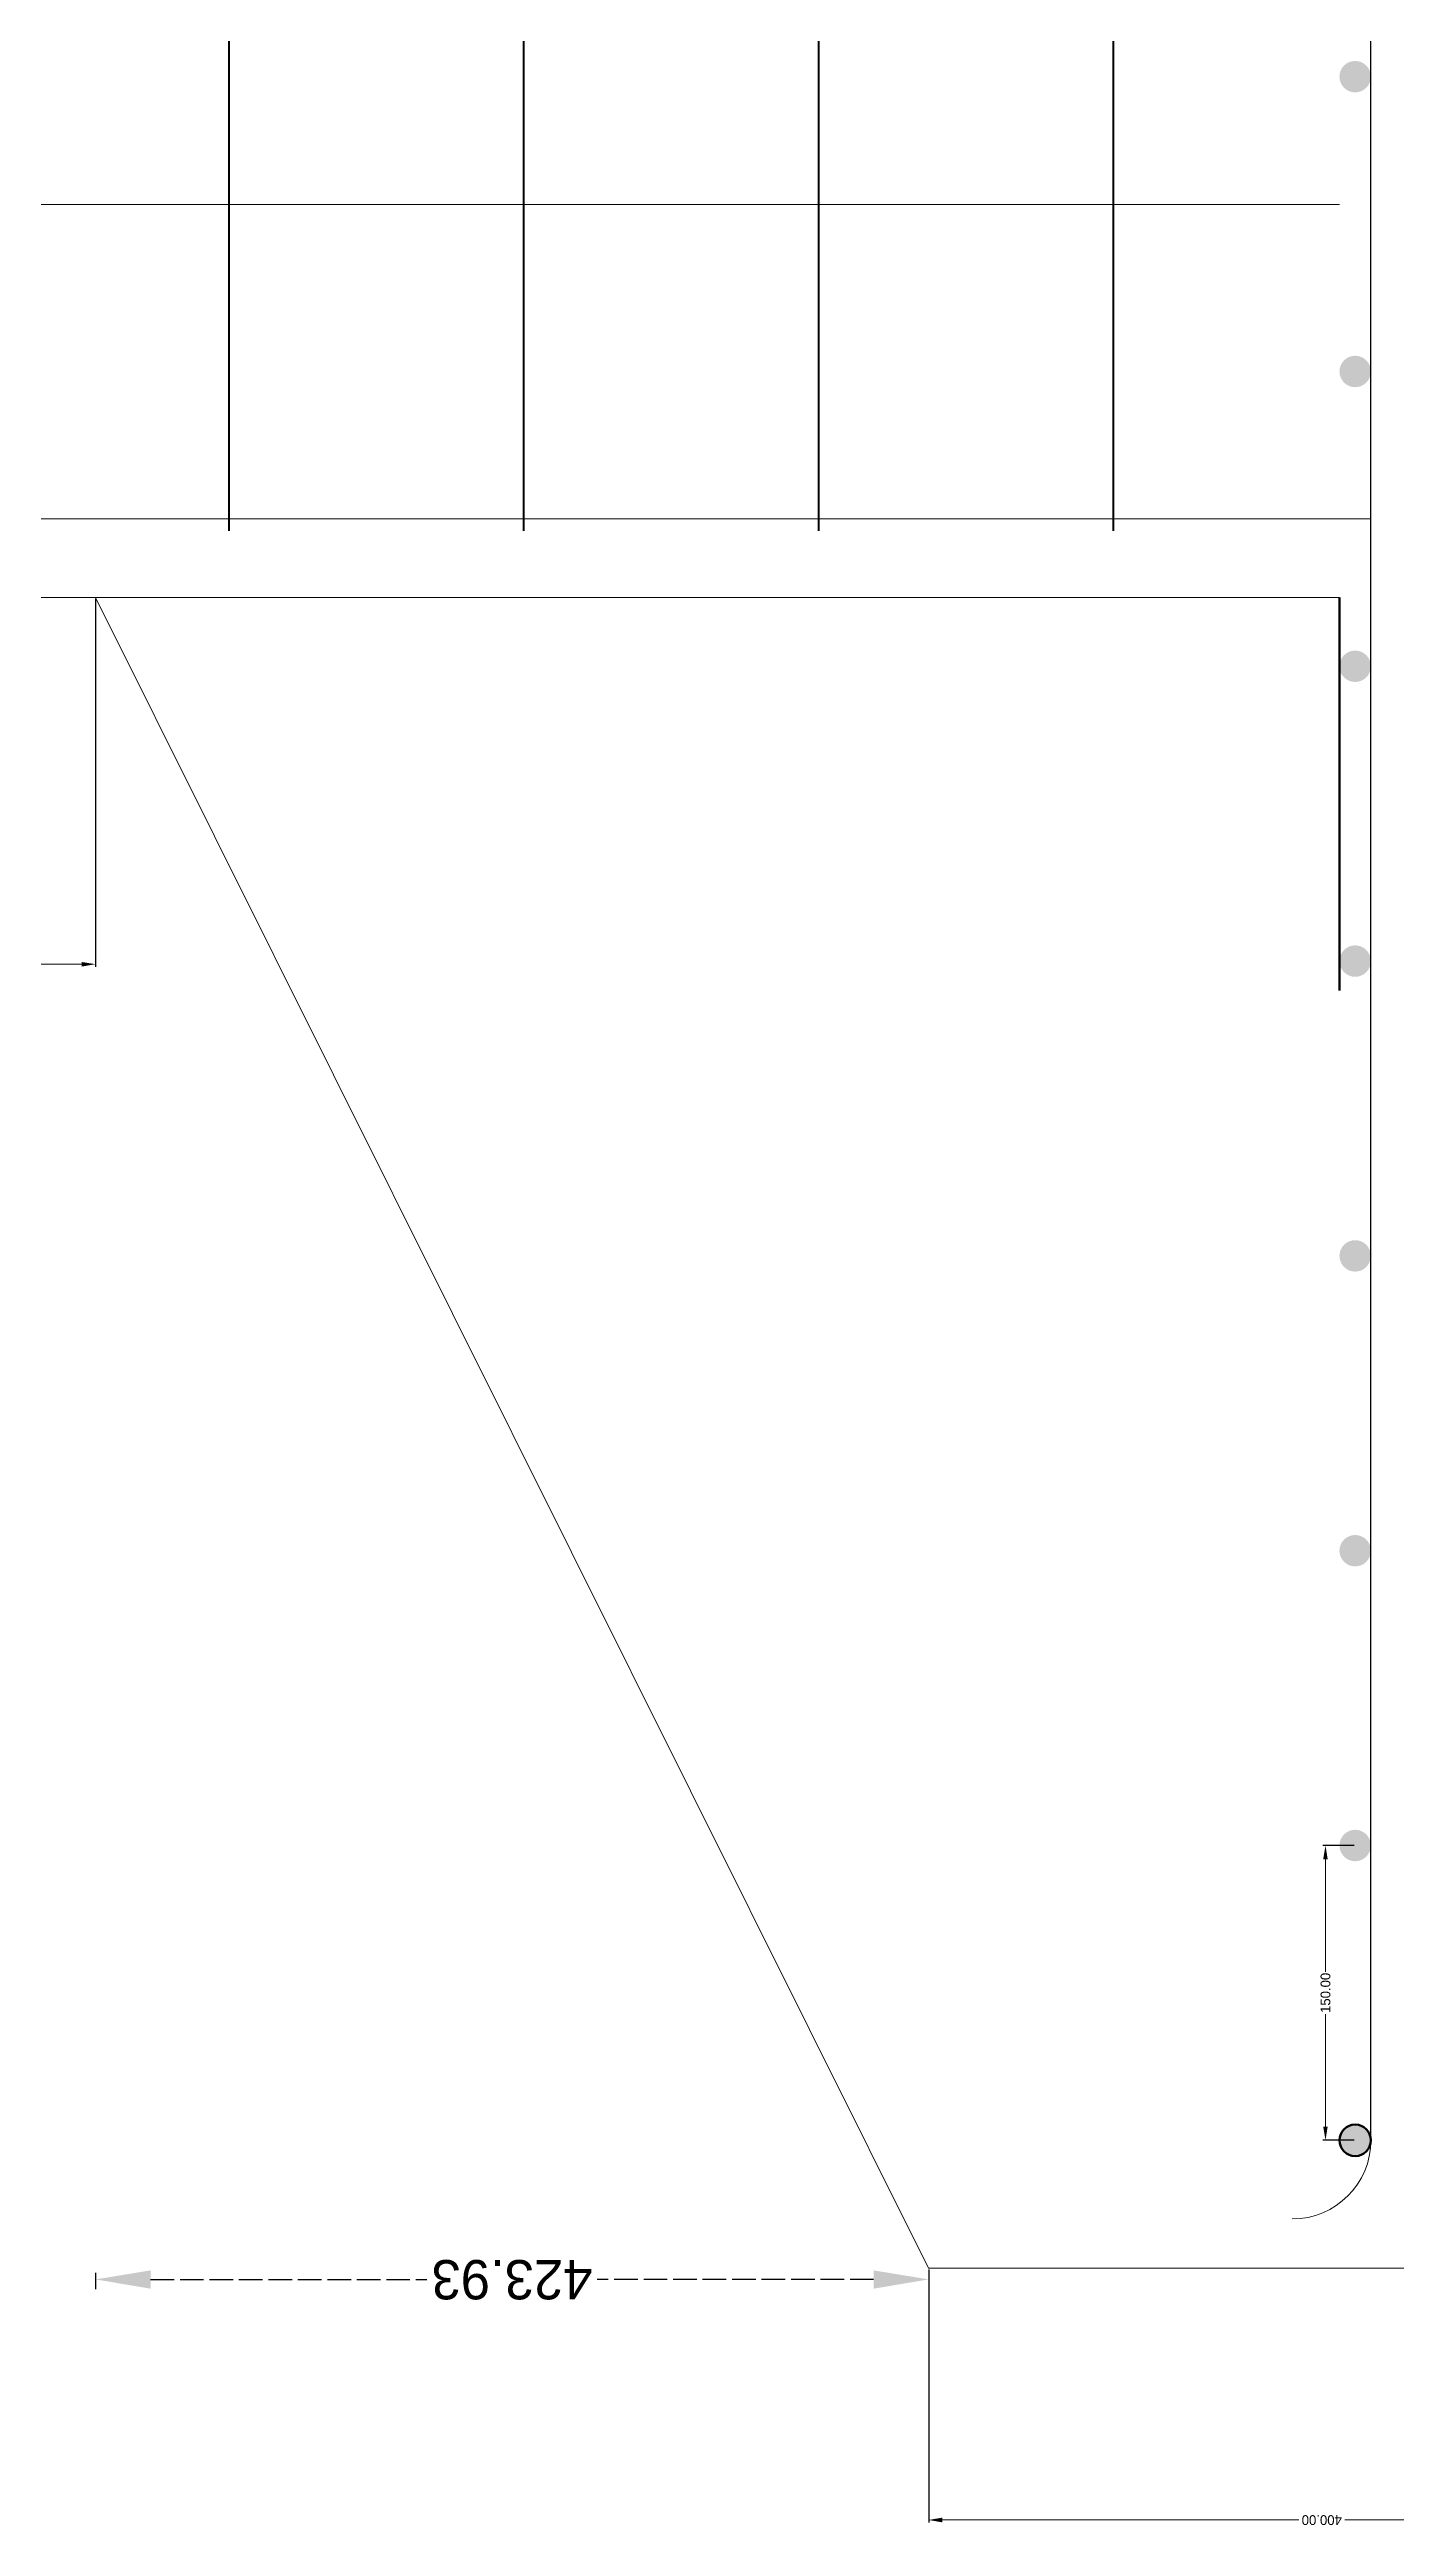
# Model space of a CAD drawing. Header units: millimetres. Extents: x -1959 to 376, y -39 to 2622.
# Drawn here: x -897 to -212, y -28 to 1232 of the extents above; entities that cross this region are included whole.
import ezdxf

# ---------------------------------------------------------------- set-up
doc = ezdxf.new("R2010")
doc.units = ezdxf.units.MM
doc.header["$PDMODE"] = 34
doc.linetypes.add('ACAD_ISO02W100', pattern=[15, 12, -3])
doc.layers.get('0').update_dxf_attribs({"lineweight": 0})
for name, color, linetype, lineweight in [('dimensions', 100, 'Continuous', 0), ('dis bars', 152, 'Continuous', 0), ('lateral ties', 10, 'Continuous', 30), ('text', 2, 'ACAD_ISO02W100', 30)]:
    doc.layers.add(name, color=color, linetype=linetype, lineweight=lineweight)
doc.styles.get("Standard").update_dxf_attribs({"font": 'Trajan Regular.ttf', "height": 5})
doc.dimstyles.get("Standard").update_dxf_attribs({"dimscale": 0.8, "dimtxt": 5, "dimasz": 7, "dimexe": 1.25, "dimexo": 0.625, "dimtad": 0, "dimtoh": 1, "dimzin": 1, "dimdsep": 46, "dimtxsty": 'Standard', "dimcen": 1.09, "dimadec": 0, "dimazin": 0, "dimtfac": 1, "dimtofl": 0, "dimtmove": 0, "dimatfit": 1, "dimfxl": 1, "dimtolj": 1, "dimtzin": 0, "dimlwd": -1, "dimarcsym": 1})

# ---------------------------------------------------------------- blocks, each defined once
blk = doc.blocks.new('*U7')
at = {"layer": 'lateral ties', "lineweight": 40}
blk.add_line((0, -160), (0, 160), dxfattribs=at)
blk = doc.blocks.new('*U8')
at = {"layer": 'lateral ties', "color": 0, "linetype": 'ByBlock', "lineweight": -2, "transparency": 16777216}
for p in [(-450, 0), (-300, 0), (-150, 0), (0, 0)]:
    blk.add_blockref('*U7', p, dxfattribs=at)
blk = doc.blocks.new('*D9')
at = {"layer": 'Defpoints', "color": 0}
for p in [(-449.6, 103.1), (-49.6, 103.1), (-49.6, -25.1)]:
    blk.add_point(p, dxfattribs=at)
at = {"layer": 'dimensions', "color": 0, "lineweight": -2}
for p, q in [((-449.6, 102.4), (-449.6, -26.4)), ((-49.6, 102.4), (-49.6, -26.4))]:
    blk.add_line(p, q, dxfattribs=at)
at = {"layer": 'dimensions', "color": 0}
for p, q in [((-442.6, -25.1), (-261.3, -25.1)), ((-56.6, -25.1), (-237.9, -25.1))]:
    blk.add_line(p, q, dxfattribs=at)
for points in [[(-442.6, -26.3), (-442.6, -23.9), (-449.6, -25.1)], [(-56.6, -26.3), (-56.6, -23.9), (-49.6, -25.1)]]:
    blk.add_solid(points, dxfattribs=at)
at = {"layer": 'dimensions', "color": 0, "lineweight": 40, "insert": (-249.6, -25.1), "char_height": 5, "attachment_point": 5, "rotation": 180}
blk.add_mtext('\\A1;400.00', dxfattribs=at)
blk = doc.blocks.new('*D10')
at = {"layer": 'Defpoints', "color": 0}
for p in [(-1849.6, 953.1), (-873.5, 953.1), (-873.5, 766.5)]:
    blk.add_point(p, dxfattribs=at)
at = {"layer": 'dimensions', "color": 0, "lineweight": -2}
for p, q in [((-1849.6, 952.4), (-1849.6, 765.2)), ((-873.5, 952.4), (-873.5, 765.2))]:
    blk.add_line(p, q, dxfattribs=at)
at = {"layer": 'dimensions', "color": 0}
for p, q in [((-1842.6, 766.5), (-1372.3, 766.5)), ((-880.5, 766.5), (-1350.8, 766.5))]:
    blk.add_line(p, q, dxfattribs=at)
for points in [[(-1842.6, 765.3), (-1842.6, 767.6), (-1849.6, 766.5)], [(-880.5, 765.3), (-880.5, 767.6), (-873.5, 766.5)]]:
    blk.add_solid(points, dxfattribs=at)
at = {"layer": 'dimensions', "color": 0, "lineweight": -3, "insert": (-1361.6, 766.5), "char_height": 5, "attachment_point": 5, "rotation": 180}
blk.add_mtext('\\A1;976.07', dxfattribs=at)
blk = doc.blocks.new('*D17')
at = {"layer": 'Defpoints', "color": 0}
for p in [(-247.7, 318.1), (-232.6, 318.1), (-232.6, 168.1)]:
    blk.add_point(p, dxfattribs=at)
at = {"layer": 'dimensions', "color": 0, "lineweight": -2}
for p, q in [((-233.2, 318.1), (-249, 318.1)), ((-233.2, 168.1), (-249, 168.1))]:
    blk.add_line(p, q, dxfattribs=at)
at = {"layer": 'dimensions', "color": 0}
for p, q in [((-247.7, 311.1), (-247.7, 253.8)), ((-247.7, 175.1), (-247.7, 232.3))]:
    blk.add_line(p, q, dxfattribs=at)
for points in [[(-248.9, 311.1), (-246.6, 311.1), (-247.7, 318.1)], [(-248.9, 175.1), (-246.6, 175.1), (-247.7, 168.1)]]:
    blk.add_solid(points, dxfattribs=at)
at = {"layer": 'dimensions', "color": 0, "lineweight": 40, "insert": (-247.7, 243.1), "char_height": 5, "attachment_point": 5, "rotation": 90}
blk.add_mtext('\\A1;150.00', dxfattribs=at)
blk = doc.blocks.new('*D54')
at = {"layer": 'Defpoints', "color": 0}
for p in [(-873.5, 103.1), (-449.6, 103.1), (-873.5, 97.3)]:
    blk.add_point(p, dxfattribs=at)
at = {"layer": 'text', "color": 0, "lineweight": -2}
for p, q in [((-873.5, 100.6), (-873.5, 92.3)), ((-449.6, 100.6), (-449.6, 92.3))]:
    blk.add_line(p, q, dxfattribs=at)
at = {"layer": 'text', "color": 0}
for p, q in [((-845.5, 97.3), (-704.9, 97.3)), ((-477.6, 97.3), (-618.3, 97.3))]:
    blk.add_line(p, q, dxfattribs=at)
for points in [[(-845.5, 92.6), (-845.5, 101.9), (-873.5, 97.3)], [(-477.6, 92.6), (-477.6, 101.9), (-449.6, 97.3)]]:
    blk.add_solid(points, dxfattribs=at)
at = {"layer": 'text', "color": 0, "lineweight": 40, "insert": (-661.6, 97.3), "char_height": 20, "attachment_point": 5, "rotation": 180}
blk.add_mtext('\\A1;423.93', dxfattribs=at)

msp = doc.modelspace()

# ---------------------------------------------------------------- hatches: boundary and pattern name
at = {"layer": 'dis bars', "lineweight": 80}
h = msp.add_hatch(color=256, dxfattribs=at)
h.dxf.hatch_style = 1
h.paths.add_polyline_path([(-240.617, 1218.072, 1), (-224.617, 1218.072, 1)])
h = msp.add_hatch(color=256, dxfattribs=at)
h.dxf.hatch_style = 1
h.paths.add_polyline_path([(-240.617, 1068.072, 1), (-224.617, 1068.072, 1)])
h = msp.add_hatch(color=256, dxfattribs=at)
h.dxf.hatch_style = 1
h.paths.add_polyline_path([(-240.617, 918.072, 1), (-224.617, 918.072, 1)])
h = msp.add_hatch(color=256, dxfattribs=at)
h.dxf.hatch_style = 1
h.paths.add_polyline_path([(-240.617, 768.072, 1), (-224.617, 768.072, 1)])
h = msp.add_hatch(color=256, dxfattribs=at)
h.dxf.hatch_style = 1
h.paths.add_polyline_path([(-240.617, 618.072, 1), (-224.617, 618.072, 1)])
h = msp.add_hatch(color=256, dxfattribs=at)
h.dxf.hatch_style = 1
h.paths.add_polyline_path([(-240.617, 468.072, 1), (-224.617, 468.072, 1)])
h = msp.add_hatch(color=256, dxfattribs=at)
h.dxf.hatch_style = 1
h.paths.add_polyline_path([(-240.617, 318.072, 1), (-224.617, 318.072, 1)])
h = msp.add_hatch(color=256, dxfattribs=at)
h.dxf.hatch_style = 1
h.paths.add_polyline_path([(-240.617, 168.072, 1), (-224.617, 168.072, 1)])

# ---------------------------------------------------------------- linework, layer by layer
at = {"color": 242, "linetype": 'ByBlock', "lineweight": 30, "true_color": 0xcd2027}
msp.add_line((-224.617, 168.072), (-224.617, 2138.072), dxfattribs=at)
for p, q in [((-240.617, 1153.072), (-1849.617, 1153.072)), ((-224.617, 993.072), (-1849.617, 993.072)), ((-240.617, 953.072), (-1849.617, 953.072)), ((-449.617, 103.072), (-873.545, 953.072)), ((-199.617, 103.072), (-449.617, 103.072))]:
    msp.add_line(p, q)
msp.add_arc((-264.617, 168.072), 40, 270, 0)
at = {"layer": 'Defpoints', "lineweight": 80}
for p, q in [((-240.617, 953.072), (-240.617, 853.072)), ((-240.617, 853.072), (-240.617, 753.072))]:
    msp.add_line(p, q, dxfattribs=at)
at = {"layer": 'dis bars', "lineweight": 80}
msp.add_circle((-232.617, 168.072), 8, dxfattribs=at)

# ---------------------------------------------------------------- block references
at = {"layer": 'lateral ties', "lineweight": 40}
msp.add_blockref('*U8', (-355.554, 1146.902), dxfattribs=at)

# ---------------------------------------------------------------- dimensions: what is measured, and where the dimension line sits
at = {"layer": 'dimensions', "lineweight": -3}
dim = msp.add_linear_dim(base=(-873.545, 766.452), p1=(-1849.617, 953.072), p2=(-873.545, 953.072), angle=180, dimstyle='standard', dxfattribs=at)
dim.commit()
dim.dimension.update_dxf_attribs({"geometry": '*D10', "text_midpoint": (-1361.581, 766.452)})
at = {"layer": 'dimensions', "lineweight": 40}
for base, p1, p2, angle, picture, middle in [((-247.746, 318.072), (-232.617, 168.072), (-232.617, 318.072), 90, '*D17', (-247.746, 243.072)), ((-49.617, -25.111), (-449.617, 103.072), (-49.617, 103.072), 180, '*D9', (-249.617, -25.111))]:
    dim = msp.add_linear_dim(base=base, p1=p1, p2=p2, angle=angle, dimstyle='standard', dxfattribs=at)
    dim.commit()
    dim.dimension.update_dxf_attribs({"geometry": picture, "text_midpoint": middle})
at = {"layer": 'text', "lineweight": 40}
dim = msp.add_linear_dim(base=(-873.545, 97.258), p1=(-449.617, 103.072), p2=(-873.545, 103.072), angle=180, dimstyle='standard', dxfattribs=at)
dim.commit()
dim.dimension.update_dxf_attribs({"geometry": '*D54', "text_midpoint": (-661.581, 97.258)})

doc.saveas('drawing.dxf')
